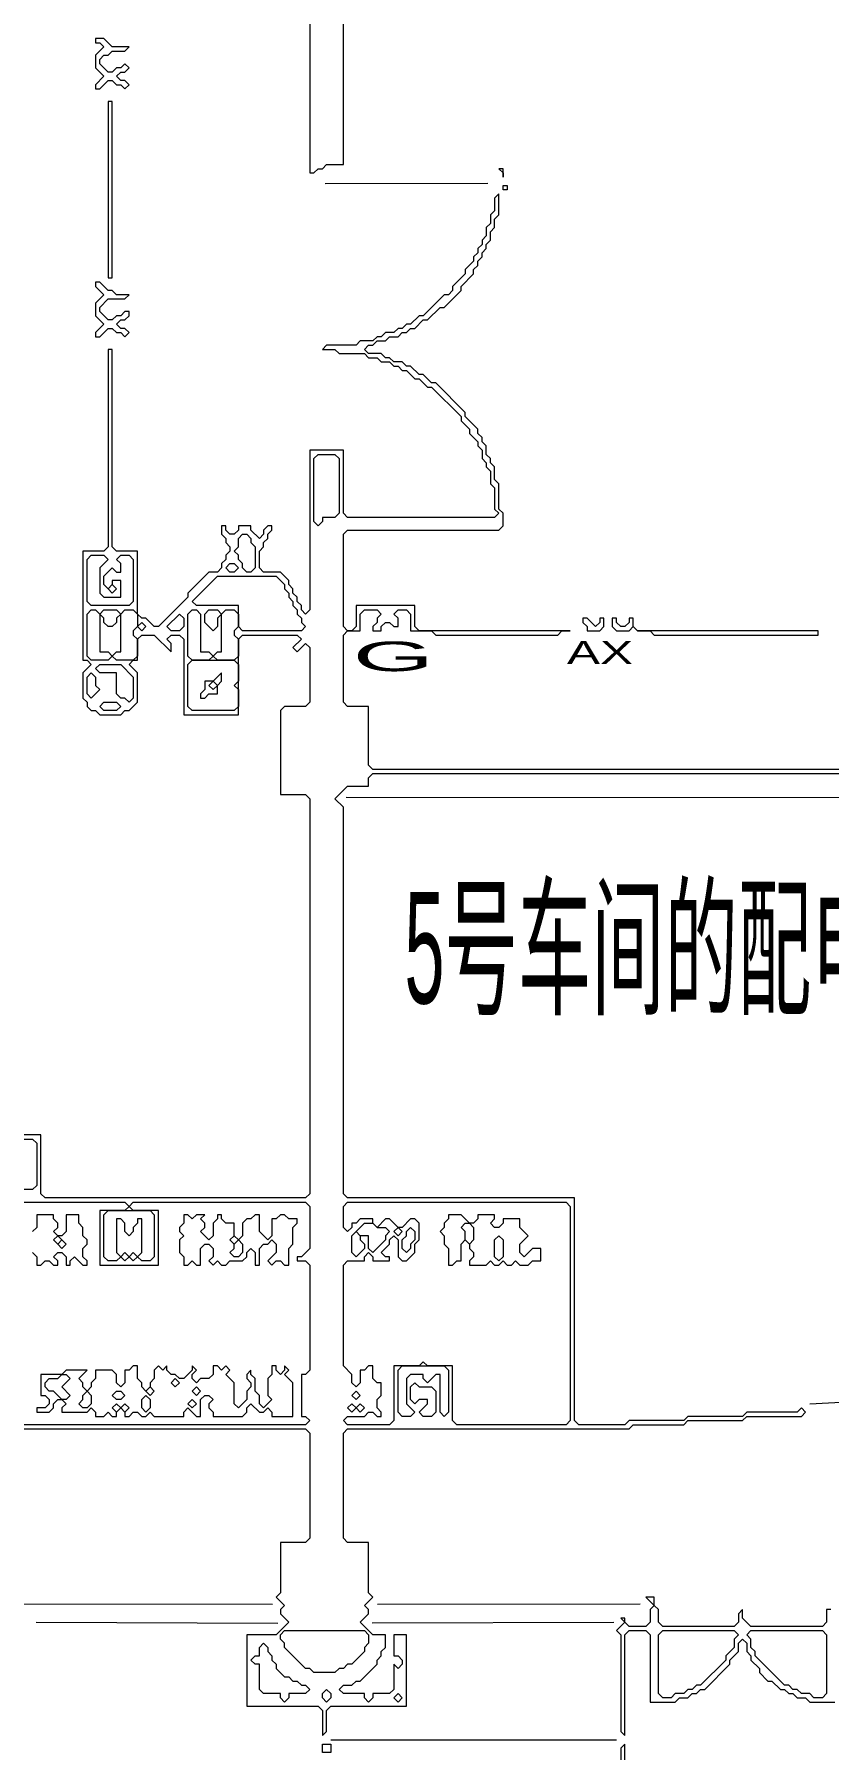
# Model space of a CAD drawing. Extents: x 67 to 3049, y 50 to 1736.
# Drawn here: x 1396.4 to 1585.5, y 301.7 to 710 of the extents above; entities that cross this region are included whole.
import ezdxf

# ---------------------------------------------------------------- set-up
doc = ezdxf.new("R2010")
doc.units = 0
for name, color, linetype, lineweight in [('OCR_TEXT', 6, 'Continuous', 0), ('TEXT_FALLBACK_OUTLINE', 2, 'Continuous', 0), ('TRACE_CURVE', 6, 'Continuous', 0), ('TRACE_STRAIGHT', 5, 'Continuous', 0), ('TRACE_TEXT_SYMBOL', 6, 'Continuous', 0)]:
    doc.layers.add(name, color=color, linetype=linetype, lineweight=lineweight)
doc.styles.add('wqy-unicode', font='wqy-unicode.lff')

msp = doc.modelspace()

# ---------------------------------------------------------------- linework, layer by layer
at = {"layer": 'TEXT_FALLBACK_OUTLINE', "color": 2}
for points in [[(1411, 709), (1411, 708), (1412, 708), (1413, 707), (1411, 705), (1411, 702), (1413, 700), (1411, 698), (1411, 697), (1412, 697), (1414, 699), (1415, 699), (1416, 698), (1417, 698), (1418, 697), (1419, 698), (1418, 699), (1417, 699), (1416, 700), (1417, 701), (1418, 701), (1419, 702), (1418, 703), (1417, 702), (1416, 702), (1415, 701), (1414, 701), (1412, 703), (1412, 704), (1413, 705), (1414, 705), (1415, 706), (1418, 706), (1419, 707), (1415, 707), (1413, 709)], [(1411, 651), (1411, 650), (1413, 648), (1411, 646), (1411, 643), (1413, 641), (1411, 639), (1411, 638), (1412, 638), (1414, 640), (1415, 640), (1416, 639), (1417, 639), (1418, 638), (1419, 639), (1418, 640), (1417, 640), (1416, 641), (1417, 642), (1418, 642), (1419, 643), (1419, 644), (1418, 644), (1417, 643), (1416, 643), (1415, 642), (1414, 642), (1412, 644), (1412, 645), (1414, 647), (1418, 647), (1419, 648), (1416, 648), (1415, 649), (1414, 649), (1412, 651)], [(1401, 423), (1402, 424), (1403, 423), (1402, 422)], [(1402, 422), (1403, 423), (1404, 422), (1403, 421)], [(1443, 423), (1444, 424), (1445, 423), (1444, 422)], [(1444, 422), (1445, 423), (1446, 422), (1446, 420), (1445, 419), (1444, 419), (1443, 420), (1444, 421)], [(1402, 390), (1403, 391), (1404, 391), (1405, 390), (1403, 388), (1405, 386), (1404, 385), (1403, 385), (1401, 387), (1400, 387), (1399, 388), (1399, 389), (1400, 390)], [(1423, 387), (1424, 388), (1425, 387), (1424, 386)], [(1429, 389), (1430, 390), (1431, 389), (1430, 388)], [(1434, 387), (1435, 388), (1436, 387), (1435, 386)], [(1408, 386), (1409, 387), (1410, 386), (1410, 384), (1409, 383), (1408, 383), (1407, 384), (1408, 385)], [(1415, 386), (1416, 387), (1417, 387), (1418, 386), (1417, 385), (1416, 385)], [(1415, 383), (1416, 384), (1417, 383), (1416, 382)], [(1417, 383), (1418, 384), (1419, 383), (1418, 382)], [(1422, 385), (1423, 386), (1424, 385), (1424, 383), (1423, 382), (1422, 383)], [(1433, 384), (1434, 385), (1435, 384), (1434, 383)]]:
    msp.add_lwpolyline(points, close=True, dxfattribs=at)
for points in [[(1396, 420), (1397, 419), (1397, 417), (1398, 417), (1399, 418), (1400, 418), (1401, 417), (1402, 417), (1402, 418), (1401, 419), (1402, 420), (1403, 420), (1404, 419), (1404, 417), (1405, 417), (1405, 418), (1406, 419), (1408, 417), (1409, 417), (1409, 418), (1408, 419), (1408, 421), (1409, 422), (1409, 423), (1408, 424), (1408, 426), (1407, 427), (1407, 429), (1404, 429), (1404, 425), (1403, 424), (1402, 424), (1401, 425), (1402, 426), (1402, 427), (1401, 428), (1401, 429), (1397, 429), (1397, 426), (1396, 425)], [(1432, 429), (1432, 427), (1431, 426), (1431, 425), (1432, 424), (1431, 423), (1431, 420), (1432, 419), (1432, 417), (1433, 417), (1434, 418), (1435, 417), (1436, 417), (1436, 421), (1437, 422), (1438, 422), (1439, 421), (1439, 419), (1438, 418), (1439, 417), (1440, 418), (1441, 417), (1442, 417), (1443, 418), (1446, 418), (1447, 419), (1447, 420), (1448, 421), (1449, 420), (1449, 417), (1450, 417), (1450, 421), (1451, 422), (1452, 422), (1453, 423), (1454, 422), (1454, 420), (1452, 418), (1453, 417), (1454, 418), (1455, 418), (1456, 417), (1457, 417), (1457, 421), (1458, 422), (1458, 426), (1459, 427), (1459, 428), (1457, 428), (1456, 429), (1455, 429), (1454, 428), (1453, 428), (1453, 424), (1452, 423), (1450, 425), (1450, 429), (1449, 429), (1448, 428), (1447, 428), (1446, 427), (1446, 424), (1445, 423), (1444, 424)], [(1444, 424), (1444, 427), (1442, 427), (1441, 428), (1441, 429), (1440, 429), (1440, 428), (1439, 427), (1439, 424), (1438, 423), (1436, 425), (1437, 426), (1437, 427), (1436, 428), (1437, 429), (1435, 429), (1434, 428), (1433, 429), (1432, 429)], [(1420, 393), (1419, 392), (1418, 392), (1418, 389), (1417, 388), (1416, 389), (1416, 391), (1415, 392), (1411, 392), (1411, 390), (1410, 389), (1410, 388), (1409, 387), (1408, 388), (1408, 389), (1407, 390), (1409, 392), (1404, 392), (1403, 391), (1398, 391), (1398, 386), (1399, 386), (1400, 385), (1400, 384), (1399, 383), (1397, 383), (1397, 382), (1400, 382), (1401, 383), (1401, 384), (1402, 385), (1403, 385), (1404, 384), (1403, 383), (1403, 382), (1409, 382), (1410, 383), (1411, 382), (1411, 381), (1413, 381), (1414, 382), (1415, 381), (1416, 381), (1416, 382), (1417, 383), (1418, 382), (1418, 381), (1419, 381), (1420, 382), (1421, 382), (1422, 381), (1423, 381), (1424, 382), (1425, 381), (1432, 381), (1432, 382), (1433, 383), (1435, 381), (1436, 381), (1436, 385), (1437, 386), (1438, 386), (1439, 385), (1438, 384)], [(1428, 393), (1427, 392), (1426, 393), (1425, 392), (1425, 390), (1424, 389), (1424, 388), (1423, 387), (1422, 388), (1422, 389), (1421, 390), (1421, 393), (1420, 393)], [(1438, 384), (1438, 383), (1439, 382), (1439, 381), (1446, 381), (1447, 382), (1447, 383), (1448, 384), (1450, 382), (1451, 382), (1452, 383), (1453, 382), (1453, 381), (1458, 381), (1458, 389), (1456, 391), (1457, 392), (1456, 393), (1456, 392), (1455, 391), (1454, 392), (1454, 393), (1453, 393), (1453, 391), (1452, 390), (1452, 386), (1453, 385), (1451, 383), (1450, 384), (1450, 386), (1449, 387), (1449, 390), (1448, 391), (1448, 392), (1447, 391), (1447, 390), (1448, 389), (1448, 388), (1447, 387), (1447, 385), (1445, 383), (1444, 384), (1444, 389), (1442, 391), (1443, 392), (1442, 393), (1441, 392), (1440, 393), (1439, 393), (1439, 391), (1438, 390), (1436, 390), (1435, 389), (1434, 390), (1434, 391), (1435, 392), (1434, 393), (1434, 392), (1432, 390), (1431, 390), (1430, 391), (1429, 391), (1428, 392), (1428, 393)]]:
    msp.add_lwpolyline(points, dxfattribs=at)
at = {"layer": 'TRACE_CURVE', "color": 6}
for points in [[(1507, 672), (1506, 671), (1506, 668), (1505, 667), (1505, 665), (1504, 664), (1504, 662), (1503, 661), (1503, 660), (1502, 659), (1502, 658), (1501, 657), (1501, 656), (1499, 654), (1499, 653), (1496, 650), (1496, 649), (1495, 648), (1494, 648), (1489, 643), (1488, 643), (1486, 641), (1485, 641), (1484, 640), (1483, 640), (1482, 639), (1480, 639), (1479, 638), (1478, 638), (1477, 637), (1474, 637), (1473, 636), (1466, 636), (1465, 635), (1468, 635), (1469, 634), (1475, 634), (1476, 633), (1478, 633), (1479, 632), (1481, 632), (1482, 631), (1483, 631), (1484, 630), (1485, 630), (1487, 628), (1488, 628), (1490, 626), (1491, 626), (1498, 619), (1498, 618), (1500, 616), (1500, 615), (1502, 613), (1502, 612), (1503, 611), (1503, 609), (1504, 608), (1504, 607), (1505, 606), (1505, 603), (1506, 602), (1506, 597), (1507, 596)], [(1503, 614), (1502, 615), (1502, 616), (1499, 619), (1499, 620), (1492, 627), (1491, 627), (1489, 629), (1488, 629), (1486, 631), (1485, 631), (1484, 632), (1482, 632), (1481, 633), (1480, 633), (1479, 634), (1476, 634), (1475, 635), (1476, 636), (1477, 636), (1478, 637), (1480, 637), (1481, 638), (1483, 638), (1484, 639), (1485, 639), (1486, 640), (1487, 640), (1489, 642), (1490, 642), (1493, 645), (1494, 645), (1498, 649), (1498, 650), (1501, 653), (1501, 654), (1502, 655), (1502, 656), (1503, 657), (1503, 658), (1504, 659), (1504, 660), (1505, 661), (1505, 663), (1506, 664), (1506, 666), (1507, 667), (1507, 672)], [(1507, 596), (1506, 595), (1471, 595), (1470, 596), (1470, 611), (1462, 611), (1462, 573), (1461, 572), (1460, 573), (1460, 574), (1459, 575), (1459, 576), (1458, 577), (1458, 578), (1457, 579), (1457, 580), (1455, 582), (1451, 582), (1450, 583), (1450, 587), (1451, 588), (1451, 589), (1452, 590), (1452, 591), (1453, 592), (1453, 593), (1452, 593), (1451, 592), (1451, 591), (1450, 590), (1448, 592), (1448, 593), (1445, 593), (1445, 592), (1444, 591), (1443, 591), (1442, 592), (1442, 593), (1441, 593), (1441, 591), (1442, 590), (1442, 589), (1443, 588), (1443, 587), (1442, 586), (1442, 585), (1441, 584), (1441, 583), (1440, 582), (1438, 582), (1433, 577), (1433, 576), (1426, 569), (1425, 569), (1423, 571), (1422, 571), (1421, 572), (1421, 587), (1416, 587), (1415, 588), (1415, 635), (1414, 635), (1414, 588), (1413, 587)], [(1653, 535), (1477, 535), (1476, 536), (1476, 550), (1471, 550), (1470, 551), (1470, 567), (1471, 568), (1474, 568), (1474, 572), (1475, 573), (1478, 573), (1479, 572), (1478, 571), (1478, 570), (1477, 569), (1477, 568), (1479, 568), (1479, 569), (1480, 570), (1481, 570), (1482, 569), (1483, 569), (1483, 571), (1482, 572), (1483, 573), (1485, 573), (1486, 572), (1486, 568), (1491, 568), (1492, 567), (1521, 567), (1522, 568), (1524, 568), (1488, 568), (1487, 569), (1487, 574), (1473, 574), (1473, 569), (1472, 568), (1471, 568), (1470, 569), (1470, 591), (1471, 592), (1507, 592), (1508, 593), (1508, 596), (1507, 597), (1507, 603), (1506, 604), (1506, 607), (1505, 608), (1505, 609), (1504, 610), (1504, 612), (1503, 613), (1503, 614)], [(1413, 587), (1408, 587), (1408, 561), (1409, 561), (1410, 560), (1408, 558), (1408, 552), (1409, 551), (1409, 550), (1410, 549), (1411, 549), (1412, 548), (1417, 548), (1418, 549), (1419, 549), (1421, 551), (1421, 558), (1419, 560), (1420, 561), (1421, 561), (1421, 566), (1422, 567), (1425, 567), (1429, 563), (1429, 565), (1428, 566), (1429, 567), (1431, 567), (1432, 566), (1432, 548), (1445, 548), (1445, 566), (1446, 567), (1459, 567), (1460, 566), (1458, 564), (1459, 563), (1461, 565), (1462, 564), (1462, 551), (1461, 550), (1456, 550), (1455, 549), (1455, 529), (1461, 529), (1462, 528), (1462, 434), (1461, 433), (1399, 433), (1398, 434), (1398, 448), (1385, 448)], [(1482, 316), (1481, 315), (1477, 315), (1477, 314), (1476, 313), (1475, 314), (1475, 315), (1470, 315), (1469, 316), (1470, 317), (1472, 317), (1473, 318), (1474, 318), (1478, 322), (1478, 323), (1479, 324), (1479, 325), (1480, 326), (1480, 329), (1477, 329), (1474, 332), (1476, 334), (1476, 335), (1475, 336), (1477, 338), (1476, 339), (1476, 351), (1471, 351), (1470, 352), (1470, 377), (1471, 378), (1538, 378), (1539, 379), (1551, 379), (1552, 380), (1565, 380), (1566, 381), (1579, 381), (1580, 382), (1579, 383), (1578, 382), (1566, 382), (1565, 381), (1552, 381), (1551, 380), (1538, 380), (1537, 379), (1526, 379), (1525, 380), (1525, 433), (1471, 433), (1470, 434), (1470, 526), (1468, 528), (1471, 531), (1476, 531), (1476, 533), (1477, 534), (1653, 534)], [(1243, 432), (1418, 432), (1419, 431), (1418, 430), (1412, 430), (1412, 417), (1426, 417), (1426, 430), (1420, 430), (1419, 431), (1420, 432), (1461, 432), (1462, 431), (1462, 421), (1460, 419), (1459, 419), (1459, 418), (1461, 418), (1462, 417), (1462, 392), (1461, 391), (1460, 391), (1460, 381), (1461, 381), (1462, 380), (1461, 379), (1278, 379)], [(1470, 431), (1471, 432), (1523, 432), (1524, 431), (1524, 380), (1523, 379), (1497, 379), (1496, 380), (1496, 393), (1490, 393), (1489, 394), (1488, 393), (1482, 393), (1482, 380), (1481, 379), (1471, 379), (1470, 380), (1471, 381), (1475, 381), (1476, 382), (1477, 382), (1478, 381), (1479, 381), (1479, 382), (1478, 383), (1478, 385), (1479, 386), (1479, 389), (1478, 389), (1477, 390), (1477, 393), (1476, 393), (1475, 392), (1474, 392), (1474, 389), (1473, 388), (1472, 389), (1472, 391), (1470, 393), (1470, 417), (1471, 418), (1475, 418), (1475, 419), (1476, 420), (1477, 419), (1477, 418), (1481, 418), (1481, 419), (1480, 419), (1479, 420), (1481, 422), (1481, 423), (1482, 424), (1483, 423), (1483, 419), (1484, 418), (1485, 418), (1487, 420), (1487, 422), (1488, 423), (1488, 427), (1487, 428), (1486, 428), (1484, 426)], [(1484, 426), (1483, 426), (1481, 428), (1480, 428), (1478, 426), (1477, 427), (1477, 428), (1474, 428), (1473, 427), (1472, 427), (1472, 426), (1471, 425), (1470, 426), (1470, 431)], [(1243, 378), (1461, 378), (1462, 377), (1462, 352), (1461, 351), (1455, 351), (1455, 339), (1454, 338), (1456, 336), (1455, 335), (1455, 334), (1457, 332), (1454, 329), (1447, 329), (1447, 312), (1464, 312), (1465, 311), (1465, 305), (1466, 306), (1466, 311), (1467, 312), (1485, 312), (1485, 329), (1482, 329), (1482, 324), (1483, 324), (1484, 323), (1484, 322), (1483, 321), (1482, 322), (1482, 316)]]:
    msp.add_lwpolyline(points, dxfattribs=at)
for points in [[(1463, 609), (1464, 610), (1468, 610), (1469, 609), (1469, 596), (1468, 595), (1465, 595), (1465, 594), (1464, 593), (1463, 594)], [(1445, 590), (1446, 591), (1447, 591), (1448, 590), (1448, 589), (1449, 588), (1449, 583), (1448, 582), (1447, 582), (1446, 583), (1446, 584), (1445, 585), (1445, 586), (1444, 587), (1445, 588)], [(1409, 585), (1410, 586), (1413, 586), (1414, 585), (1412, 583), (1412, 577), (1413, 576), (1417, 576), (1417, 580), (1415, 580), (1415, 579), (1414, 578), (1413, 579), (1413, 581), (1415, 583), (1416, 582), (1417, 582), (1417, 584), (1416, 585), (1417, 586), (1419, 586), (1420, 585), (1420, 575), (1419, 574), (1410, 574), (1409, 575)], [(1442, 583), (1443, 584), (1444, 584), (1445, 583), (1444, 582), (1443, 582)], [(1440, 581), (1454, 581), (1456, 579), (1456, 578), (1457, 577), (1457, 576), (1458, 575), (1458, 574), (1459, 573), (1459, 572), (1460, 571), (1460, 570), (1461, 569), (1460, 568), (1446, 568), (1445, 569), (1445, 574), (1435, 574), (1434, 575)], [(1414, 578), (1415, 579), (1416, 578), (1415, 577)], [(1409, 572), (1410, 573), (1411, 573), (1412, 572), (1412, 563), (1414, 563), (1415, 562), (1414, 561), (1410, 561), (1409, 562)], [(1412, 572), (1413, 573), (1416, 573), (1417, 572), (1416, 571), (1416, 570), (1415, 569), (1414, 569), (1413, 570), (1413, 571)], [(1417, 572), (1418, 573), (1420, 573), (1421, 572), (1421, 569), (1420, 568), (1420, 567), (1421, 566), (1421, 562), (1420, 561), (1416, 561), (1415, 562), (1416, 563), (1417, 563)], [(1431, 572), (1432, 571), (1432, 569), (1431, 568), (1429, 568), (1428, 569)], [(1433, 572), (1434, 573), (1435, 573), (1436, 572), (1436, 563), (1438, 563), (1439, 562), (1438, 561), (1434, 561), (1433, 562)], [(1437, 572), (1438, 573), (1440, 573), (1441, 572), (1440, 571), (1440, 569), (1439, 568), (1437, 570)], [(1441, 572), (1442, 573), (1444, 573), (1445, 572), (1445, 569), (1444, 568), (1444, 567), (1445, 566), (1445, 562), (1444, 561), (1440, 561), (1439, 562), (1440, 563), (1441, 563)], [(1421, 569), (1422, 570), (1423, 569), (1422, 568)], [(1411, 559), (1412, 560), (1417, 560), (1420, 557), (1420, 552), (1419, 551), (1418, 552), (1417, 552), (1416, 553), (1416, 558), (1412, 558)], [(1433, 560), (1434, 561), (1444, 561), (1445, 560), (1445, 556), (1444, 555), (1445, 554), (1445, 550), (1444, 549), (1434, 549), (1433, 550)], [(1409, 557), (1410, 558), (1411, 557), (1411, 555), (1412, 554), (1410, 552), (1409, 553)], [(1412, 550), (1413, 551), (1416, 551), (1417, 550), (1416, 549), (1413, 549)], [(1385, 446), (1386, 447), (1396, 447), (1397, 446), (1397, 436), (1396, 435), (1386, 435), (1385, 436)], [(1413, 429), (1414, 430), (1424, 430), (1425, 429), (1425, 419), (1424, 418), (1422, 418), (1421, 419), (1422, 420), (1422, 428), (1421, 428), (1421, 427), (1420, 426), (1420, 425), (1419, 424), (1418, 425), (1418, 427), (1417, 428), (1416, 428), (1416, 420), (1417, 419), (1416, 418), (1414, 418), (1413, 419)], [(1472, 424), (1473, 425), (1474, 424), (1474, 423), (1475, 422), (1475, 421), (1473, 419), (1472, 420)], [(1475, 427), (1477, 427), (1478, 426), (1480, 426), (1481, 425), (1480, 424), (1480, 423), (1477, 420), (1476, 421), (1476, 424), (1474, 424), (1473, 425)], [(1482, 425), (1483, 426), (1484, 425), (1483, 424)], [(1485, 425), (1486, 426), (1487, 425), (1487, 423), (1486, 422), (1486, 421), (1485, 420), (1484, 421), (1484, 423), (1485, 424)], [(1417, 419), (1418, 420), (1419, 419), (1418, 418)], [(1419, 419), (1420, 420), (1421, 419), (1420, 418)], [(1483, 392), (1484, 393), (1494, 393), (1495, 392), (1495, 382), (1494, 381), (1493, 382), (1493, 391), (1492, 391), (1490, 389), (1489, 390), (1489, 391), (1486, 391), (1485, 390), (1485, 384), (1487, 382), (1486, 381), (1484, 381), (1483, 382)], [(1486, 388), (1487, 389), (1488, 388), (1491, 388), (1492, 387), (1492, 382), (1491, 381), (1489, 381), (1488, 382), (1490, 384), (1490, 385), (1488, 385), (1487, 384), (1486, 385)], [(1471, 383), (1472, 384), (1473, 383), (1472, 382)], [(1472, 386), (1473, 387), (1474, 386), (1473, 385)], [(1473, 383), (1474, 384), (1475, 383), (1474, 382)], [(1450, 326), (1451, 327), (1452, 326), (1452, 325), (1453, 324), (1453, 323), (1454, 322), (1454, 321), (1456, 319), (1457, 319), (1458, 318), (1459, 318), (1460, 317), (1461, 317), (1462, 316), (1461, 315), (1457, 315), (1457, 314), (1456, 313), (1455, 314), (1455, 315), (1451, 315), (1450, 316), (1450, 322), (1449, 322), (1448, 323), (1449, 324), (1450, 324)], [(1455, 329), (1456, 330), (1475, 330), (1476, 329), (1476, 327), (1475, 326), (1475, 325), (1472, 322), (1471, 322), (1470, 321), (1469, 321), (1468, 320), (1463, 320), (1462, 321), (1461, 321), (1456, 326), (1456, 327), (1455, 328)], [(1465, 315), (1466, 316), (1467, 315), (1467, 314), (1466, 313), (1465, 314)], [(1482, 314), (1483, 315), (1484, 314), (1483, 313)]]:
    msp.add_lwpolyline(points, close=True, dxfattribs=at)
at = {"layer": 'TRACE_STRAIGHT', "color": 5}
for p, q in [((1465.622, 674.488), (1504.377, 674.561)), ((1470.624, 528.381), (1651.875, 528.321)), ((1581, 384), (1620, 386)), ((1389.375, 336.356), (1453.125, 336.278)), ((1478.126, 336.27), (1540.625, 336.375)), ((1396.877, 332.021), (1454.381, 331.782)), ((1476.871, 331.834), (1534.374, 332)), ((1467, 304), (1535, 304))]:
    msp.add_line(p, q, dxfattribs=at)
at = {"layer": 'TRACE_TEXT_SYMBOL', "color": 6}
for points in [[(1455, 748), (1455, 727), (1461, 727), (1462, 726), (1462, 677), (1463, 677), (1464, 678), (1465, 678), (1466, 679), (1470, 679), (1470, 726), (1471, 727), (1476, 727), (1476, 748), (1473, 748), (1473, 746), (1469, 742), (1467, 742), (1466, 741), (1465, 742), (1463, 742), (1459, 746), (1459, 748)], [(1414, 694), (1414, 652), (1415, 652), (1415, 694)], [(1507, 678), (1508, 677), (1508, 676), (1508, 678)], [(1508, 674), (1509, 674), (1509, 673), (1508, 673)], [(1527, 571), (1527, 570), (1528, 569), (1528, 568), (1531, 568), (1532, 569), (1532, 571), (1531, 571), (1531, 570), (1530, 569), (1528, 571)], [(1534, 571), (1534, 569), (1535, 568), (1538, 568), (1539, 569), (1540, 568), (1543, 568), (1544, 567), (1583, 567), (1583, 568), (1540, 568), (1539, 569), (1539, 571), (1538, 571), (1538, 570), (1537, 569), (1536, 569), (1535, 570), (1535, 571)], [(1441, 558), (1439, 556), (1437, 556), (1437, 554), (1436, 553), (1436, 552), (1437, 552), (1438, 553), (1440, 553), (1440, 555), (1441, 556)], [(1438, 555), (1439, 556), (1440, 555), (1439, 554)], [(1495, 429), (1495, 428), (1494, 427), (1494, 426), (1493, 425), (1494, 424), (1494, 422), (1495, 421), (1495, 417), (1496, 417), (1497, 418), (1498, 418), (1498, 422), (1499, 423), (1500, 422), (1500, 421), (1501, 420), (1501, 419), (1500, 418), (1500, 417), (1504, 417), (1505, 418), (1506, 417), (1507, 417), (1508, 418), (1509, 417), (1510, 417), (1511, 418), (1512, 417), (1514, 417), (1515, 418), (1517, 418), (1517, 421), (1515, 421), (1513, 419), (1512, 420), (1512, 422), (1514, 424), (1512, 426), (1512, 428), (1508, 428), (1508, 427), (1507, 426), (1506, 426), (1505, 427), (1506, 428), (1506, 429), (1502, 429), (1502, 428), (1501, 427), (1500, 427), (1498, 429)], [(1498, 426), (1499, 427), (1500, 427), (1501, 426), (1501, 423), (1500, 422), (1499, 423), (1499, 425)], [(1506, 423), (1507, 424), (1508, 423), (1508, 419), (1507, 418), (1506, 419)], [(1545, 329), (1546, 330), (1563, 330), (1564, 329), (1563, 328), (1563, 326), (1561, 324), (1561, 323), (1555, 317), (1554, 317), (1553, 316), (1552, 316), (1551, 315), (1549, 315), (1548, 314), (1546, 314), (1545, 315)], [(1566, 329), (1567, 330), (1584, 330), (1585, 329), (1585, 315), (1584, 314), (1582, 314), (1581, 315), (1579, 315), (1578, 316), (1577, 316), (1576, 317), (1575, 317), (1568, 324), (1568, 325), (1567, 326), (1567, 328)], [(1465, 303), (1467, 303), (1467, 301), (1465, 301)], [(1537, 303), (1536, 302), (1536, 283), (1537, 284), (1537, 286), (1536, 287), (1538, 289), (1537, 290)]]:
    msp.add_lwpolyline(points, close=True, dxfattribs=at)
for points in [[(1542, 338), (1544, 336), (1543, 335), (1543, 332), (1542, 331), (1538, 331), (1537, 332), (1537, 333), (1536, 333), (1537, 332), (1535, 330), (1536, 329), (1536, 306), (1537, 305), (1537, 329), (1538, 330), (1542, 330), (1543, 329), (1543, 313), (1549, 313), (1550, 314), (1552, 314), (1553, 315), (1554, 315), (1555, 316), (1556, 316), (1562, 322), (1562, 323), (1564, 325), (1564, 327), (1565, 328), (1566, 327), (1566, 325), (1567, 324), (1567, 323), (1569, 321), (1569, 320), (1571, 318), (1572, 318), (1574, 316), (1575, 316), (1576, 315), (1577, 315), (1578, 314), (1580, 314), (1581, 313), (1587, 313)], [(1567, 331), (1565, 333), (1565, 335), (1564, 334), (1564, 332), (1563, 331), (1546, 331), (1545, 332), (1545, 335), (1544, 336), (1544, 338), (1542, 338)], [(1586, 335), (1585, 335), (1585, 332), (1584, 331), (1567, 331)]]:
    msp.add_lwpolyline(points, dxfattribs=at)

# ---------------------------------------------------------------- texts
at = {"layer": 'OCR_TEXT', "color": 6, "style": 'wqy-unicode'}
for s, height, width, p in [('G', 7.02, 2.655372, (1472.19, 558.411)), ('AX', 5.46, 1.615385, (1523.2, 560.098)), ('5号车间的配电房', 26.52, 0.482635, (1484.54, 479.331))]:
    msp.add_text(s, height=height, dxfattribs=dict(at, width=width)).set_placement(p)

doc.saveas('drawing.dxf')
